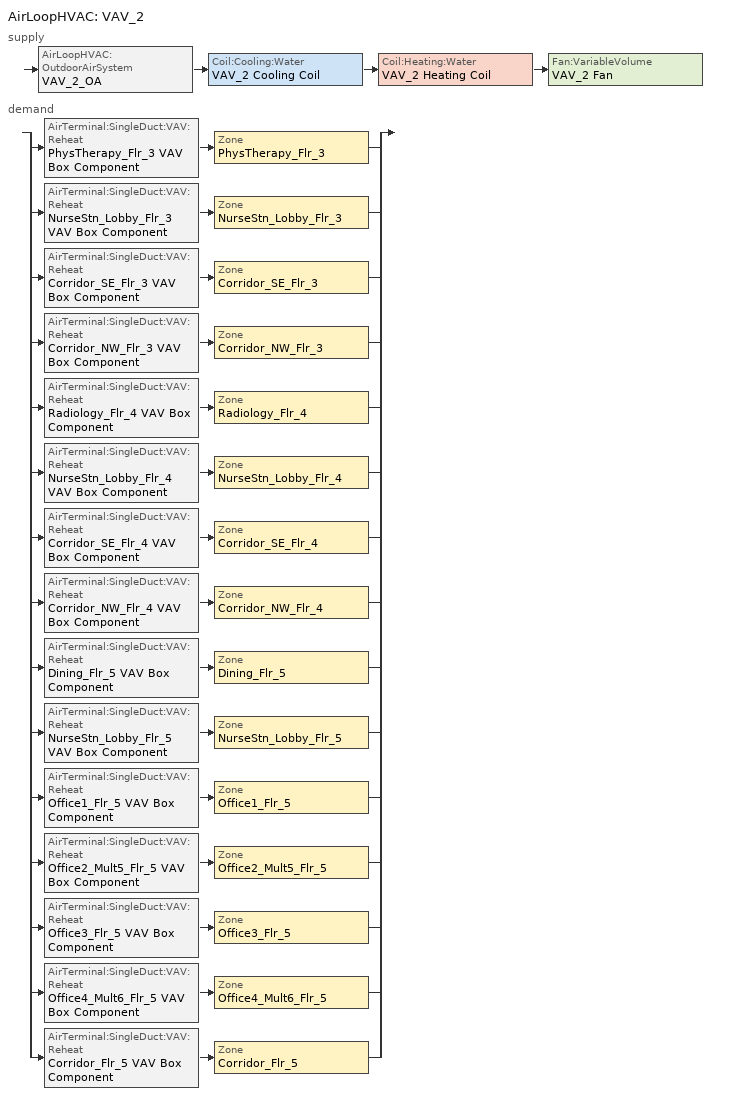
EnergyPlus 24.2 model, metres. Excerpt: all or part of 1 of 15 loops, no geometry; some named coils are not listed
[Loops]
AirLoopHVAC 'VAV_2'
 supply: AirLoopHVAC:OutdoorAirSystem 'VAV_2_OA' > Coil:Cooling:Water 'VAV_2 Cooling Coil' > Coil:Heating:Water 'VAV_2 Heating Coil' > Fan:VariableVolume 'VAV_2 Fan'
 demand: split
  | AirTerminal:SingleDuct:VAV:Reheat 'PhysTherapy_Flr_3 VAV Box Component' > Zone 'PhysTherapy_Flr_3'
  | AirTerminal:SingleDuct:VAV:Reheat 'NurseStn_Lobby_Flr_3 VAV Box Component' > Zone 'NurseStn_Lobby_Flr_3'
  | AirTerminal:SingleDuct:VAV:Reheat 'Corridor_SE_Flr_3 VAV Box Component' > Zone 'Corridor_SE_Flr_3'
  | AirTerminal:SingleDuct:VAV:Reheat 'Corridor_NW_Flr_3 VAV Box Component' > Zone 'Corridor_NW_Flr_3'
  | AirTerminal:SingleDuct:VAV:Reheat 'Radiology_Flr_4 VAV Box Component' > Zone 'Radiology_Flr_4'
  | AirTerminal:SingleDuct:VAV:Reheat 'NurseStn_Lobby_Flr_4 VAV Box Component' > Zone 'NurseStn_Lobby_Flr_4'
  | AirTerminal:SingleDuct:VAV:Reheat 'Corridor_SE_Flr_4 VAV Box Component' > Zone 'Corridor_SE_Flr_4'
  | AirTerminal:SingleDuct:VAV:Reheat 'Corridor_NW_Flr_4 VAV Box Component' > Zone 'Corridor_NW_Flr_4'
  | AirTerminal:SingleDuct:VAV:Reheat 'Dining_Flr_5 VAV Box Component' > Zone 'Dining_Flr_5'
  | AirTerminal:SingleDuct:VAV:Reheat 'NurseStn_Lobby_Flr_5 VAV Box Component' > Zone 'NurseStn_Lobby_Flr_5'
  | AirTerminal:SingleDuct:VAV:Reheat 'Office1_Flr_5 VAV Box Component' > Zone 'Office1_Flr_5'
  | AirTerminal:SingleDuct:VAV:Reheat 'Office2_Mult5_Flr_5 VAV Box Component' > Zone 'Office2_Mult5_Flr_5'
  | AirTerminal:SingleDuct:VAV:Reheat 'Office3_Flr_5 VAV Box Component' > Zone 'Office3_Flr_5'
  | AirTerminal:SingleDuct:VAV:Reheat 'Office4_Mult6_Flr_5 VAV Box Component' > Zone 'Office4_Mult6_Flr_5'
  | AirTerminal:SingleDuct:VAV:Reheat 'Corridor_Flr_5 VAV Box Component' > Zone 'Corridor_Flr_5'
[EnergyManagementSystem:Sensor]
Name | Output:Variable or Output:Meter Index Key | Output:Variable or Output:Meter
vav_2_OA_VRP | VAV_2 | Air System Outdoor Air Mechanical Ventilation Requested Mass Flow Rate
vav_2_OA | VAV_2 | Air System Outdoor Air Mass Flow Rate
vav_2_SUPPLY_FLOW | VAV_2_OA-VAV_2_CoolCNode | System Node Standard Density Volume Flow Rate
[DesignSpecification:ZoneAirDistribution] Zone Air Distribution Effectiveness in Cooling Mode=1; Zone Air Distribution Effectiveness in Heating Mode=1
Name | Minimum Zone Ventilation Efficiency
VAV_Zone_AirDistribution | 0.6
CM DSZAD Building
[Sizing:System]
VAV_2: Type of Load to Size On=Sensible; Design Outdoor Air Flow Rate {m3/s}=4.4797; Central Heating Maximum System Air Flow Ratio=0.3; Preheat Design Temperature {C}=7; Preheat Design Humidity Ratio {kgWater/kgDryAir}=0.008; Precool Design Temperature {C}=12.8; Precool Design Humidity Ratio {kgWater/kgDryAir}=0.008; Central Cooling Design Supply Air Temperature {C}=12.8; Central Heating Design Supply Air Temperature {C}=-15; Type of Zone Sum to Use=Coincident; 100% Outdoor Air in Cooling=No; 100% Outdoor Air in Heating=No; Central Cooling Design Supply Air Humidity Ratio {kgWater/kgDryAir}=0.0085; Central Heating Design Supply Air Humidity Ratio {kgWater/kgDryAir}=0.008; Cooling Supply Air Flow Rate Method=DesignDay; Cooling Supply Air Flow Rate {m3/s}=0; Heating Supply Air Flow Rate Method=DesignDay; Heating Supply Air Flow Rate {m3/s}=0; System Outdoor Air Method=ZoneSum
[AirLoopHVAC]
VAV_2: Design Supply Air Flow Rate {m3/s}=AUTOSIZE
[SetpointManager:Warmest]
VAV_2 Supply Air Temperature Manager: Control Variable=Temperature; HVAC Air Loop=VAV_2; Minimum Setpoint Temperature {C}=12.8; Maximum Setpoint Temperature {C}=15.6; Strategy=MaximumTemperature; Setpoint Node or NodeList=VAV_2 Supply Equipment Outlet Node
[SetpointManager:MixedAir] Control Variable=Temperature
Name | Setpoint Node or NodeList
VAV_2_CoolC SAT Manager | VAV_2_CoolC-VAV_2_HeatCNode
VAV_2_HeatC MixedAir Manager | VAV_2_HeatC-VAV_2 FanNode
VAV_2_OAMixed Air Temp Manager | VAV_2_OA-VAV_2_CoolCNode
[Controller:OutdoorAir]
VAV_2_OA_Controller: Minimum Outdoor Air Flow Rate {m3/s}=0; Maximum Outdoor Air Flow Rate {m3/s}=AUTOSIZE; Economizer Control Type=DifferentialEnthalpy; Economizer Control Action Type=ModulateFlow; Lockout Type=LockoutWithHeating; Minimum Limit Type=FixedMinimum; Minimum Outdoor Air Schedule=MinOA_Sched; Minimum Fraction of Outdoor Air Schedule=BLDG_OA_FRAC_SCH; Maximum Fraction of Outdoor Air Schedule=VAV_2 Max OA Fraction; Mechanical Ventilation Controller=VAV_2_DCV
[Fan:VariableVolume]
VAV_2 Fan: Availability Schedule=HVACOperationSchd; Fan Total Efficiency=0.6175; Pressure Rise {Pa}=1389.42; Maximum Flow Rate {m3/s}=AUTOSIZE; Fan Power Minimum Flow Rate Input Method=Fraction; Fan Power Minimum Flow Fraction=0.25; Motor Efficiency=0.95; Motor In Airstream Fraction=1; Fan Power Coefficient 1=0.0408; Fan Power Coefficient 2=0.088; Fan Power Coefficient 3=-0.0729; Fan Power Coefficient 4=0.9437; Fan Power Coefficient 5=0
[Controller:MechanicalVentilation]
VAV_2_DCV: Availability Schedule=BLDG_OA_FRAC_SCH; Demand Controlled Ventilation=Yes; System Outdoor Air Method=Standard62.1VentilationRateProcedure; Zone or ZoneList 1=PhysTherapy_Flr_3; Design Specification Outdoor Air Object Name 1=SZ DSOA PhysTherapy_Flr_3; Design Specification Zone Air Distribution Object Name 1=CM DSZAD Building; Zone or ZoneList 2=NurseStn_Lobby_Flr_3; Design Specification Outdoor Air Object Name 2=SZ DSOA NurseStn_Lobby_Flr_3; Design Specification Zone Air Distribution Object Name 2=CM DSZAD Building; Zone or ZoneList 3=Corridor_SE_Flr_3; Design Specification Outdoor Air Object Name 3=SZ DSOA Corridor_SE_Flr_3; Design Specification Zone Air Distribution Object Name 3=CM DSZAD Building; Zone or ZoneList 4=Corridor_NW_Flr_3; Design Specification Outdoor Air Object Name 4=SZ DSOA Corridor_NW_Flr_3; Design Specification Zone Air Distribution Object Name 4=CM DSZAD Building; Zone or ZoneList 5=Radiology_Flr_4; Design Specification Outdoor Air Object Name 5=SZ DSOA Radiology_Flr_4; Design Specification Zone Air Distribution Object Name 5=CM DSZAD Building; Zone or ZoneList 6=NurseStn_Lobby_Flr_4; Design Specification Outdoor Air Object Name 6=SZ DSOA NurseStn_Lobby_Flr_4; Design Specification Zone Air Distribution Object Name 6=CM DSZAD Building; Zone or ZoneList 7=Corridor_SE_Flr_4; Design Specification Outdoor Air Object Name 7=SZ DSOA Corridor_SE_Flr_4; Design Specification Zone Air Distribution Object Name 7=CM DSZAD Building; Zone or ZoneList 8=Corridor_NW_Flr_4; Design Specification Outdoor Air Object Name 8=SZ DSOA Corridor_NW_Flr_4; Design Specification Zone Air Distribution Object Name 8=CM DSZAD Building; Zone or ZoneList 9=Dining_Flr_5; Design Specification Outdoor Air Object Name 9=SZ DSOA Dining_Flr_5; Design Specification Zone Air Distribution Object Name 9=CM DSZAD Building; Zone or ZoneList 10=NurseStn_Lobby_Flr_5; Design Specification Outdoor Air Object Name 10=SZ DSOA NurseStn_Lobby_Flr_5; Design Specification Zone Air Distribution Object Name 10=CM DSZAD Building; Zone or ZoneList 11=Office1_Flr_5; Design Specification Outdoor Air Object Name 11=SZ DSOA Office1_Flr_5; Design Specification Zone Air Distribution Object Name 11=CM DSZAD Building; Zone or ZoneList 12=Office2_Mult5_Flr_5; Design Specification Outdoor Air Object Name 12=SZ DSOA Office2_Mult5_Flr_5; Design Specification Zone Air Distribution Object Name 12=CM DSZAD Building; Zone or ZoneList 13=Office3_Flr_5; Design Specification Outdoor Air Object Name 13=SZ DSOA Office3_Flr_5; Design Specification Zone Air Distribution Object Name 13=CM DSZAD Building; Zone or ZoneList 14=Office4_Mult6_Flr_5; Design Specification Outdoor Air Object Name 14=SZ DSOA Office4_Mult6_Flr_5; Design Specification Zone Air Distribution Object Name 14=CM DSZAD Building; Zone or ZoneList 15=Corridor_Flr_5; Design Specification Outdoor Air Object Name 15=SZ DSOA Corridor_Flr_5; Design Specification Zone Air Distribution Object Name 15=CM DSZAD Building
[Coil:Cooling:Water]
VAV_2 Cooling Coil: Availability Schedule=Always_On; Design Water Flow Rate {m3/s}=Autosize; Design Air Flow Rate {m3/s}=Autosize; Design Inlet Water Temperature {C}=8.89; Design Inlet Air Temperature {C}=Autosize; Design Outlet Air Temperature {C}=Autosize; Design Inlet Air Humidity Ratio {kgWater/kgDryAir}=Autosize; Design Outlet Air Humidity Ratio {kgWater/kgDryAir}=Autosize; Type of Analysis=SimpleAnalysis; Heat Exchanger Configuration=CrossFlow
[Controller:WaterCoil] Control Variable=Temperature; Actuator Variable=FLOW; Maximum Actuated Flow {m3/s}=AUTOSIZE; Minimum Actuated Flow {m3/s}=0
Name | Action | Controller Convergence Tolerance {deltaC}
VAV_2_CoolC_Controller | REVERSE
VAV_2_HeatC_Controller | NORMAL | 0.0001
[Coil:Heating:Water]
VAV_2 Heating Coil: Availability Schedule=Always_On; U-Factor Times Area Value {W/K}=AUTOSIZE; Maximum Water Flow Rate {m3/s}=AUTOSIZE; Performance Input Method=UFactorTimesAreaAndDesignWaterFlowRate; Rated Capacity {W}=AUTOSIZE; Rated Inlet Water Temperature {C}=48.89; Rated Inlet Air Temperature {C}=-20; Rated Outlet Water Temperature {C}=35; Rated Outlet Air Temperature {C}=12.8
[Sizing:Zone] Zone Cooling Design Supply Air Temperature Input Method=SupplyAirTemperature; Zone Cooling Design Supply Air Temperature {C}=12.8; Zone Heating Design Supply Air Temperature Input Method=SupplyAirTemperature; Zone Heating Design Supply Air Temperature {C}=40; Zone Cooling Design Supply Air Humidity Ratio {kgWater/kgDryAir}=0.0085; Zone Heating Design Supply Air Humidity Ratio {kgWater/kgDryAir}=0.008; Cooling Design Air Flow Method=DesignDay; Cooling Design Air Flow Rate {m3/s}=0; Cooling Minimum Air Flow Fraction=0; Heating Design Air Flow Method=DesignDay; Heating Design Air Flow Rate {m3/s}=0; Design Specification Zone Air Distribution Object=VAV_Zone_AirDistribution; Zone Load Sizing Method=Sensible Load Only No Latent Load; Zone Latent Cooling Design Supply Air Humidity Ratio Input Method=HumidityRatioDifference; Zone Cooling Design Supply Air Humidity Ratio Difference {kgWater/kgDryAir}=0.005; Zone Latent Heating Design Supply Air Humidity Ratio Input Method=HumidityRatioDifference; Zone Humidification Design Supply Air Humidity Ratio Difference {kgWater/kgDryAir}=0.005
Name | Design Specification Outdoor Air Object
PhysTherapy_Flr_3 | SZ DSOA PhysTherapy_Flr_3
NurseStn_Lobby_Flr_3 | SZ DSOA NurseStn_Lobby_Flr_3
Corridor_SE_Flr_3 | SZ DSOA Corridor_SE_Flr_3
Corridor_NW_Flr_3 | SZ DSOA Corridor_NW_Flr_3
Radiology_Flr_4 | SZ DSOA Radiology_Flr_4
NurseStn_Lobby_Flr_4 | SZ DSOA NurseStn_Lobby_Flr_4
Corridor_SE_Flr_4 | SZ DSOA Corridor_SE_Flr_4
Corridor_NW_Flr_4 | SZ DSOA Corridor_NW_Flr_4
Dining_Flr_5 | SZ DSOA Dining_Flr_5
NurseStn_Lobby_Flr_5 | SZ DSOA NurseStn_Lobby_Flr_5
Office1_Flr_5 | SZ DSOA Office1_Flr_5
Office2_Mult5_Flr_5 | SZ DSOA Office2_Mult5_Flr_5
Office3_Flr_5 | SZ DSOA Office3_Flr_5
Office4_Mult6_Flr_5 | SZ DSOA Office4_Mult6_Flr_5
Corridor_Flr_5 | SZ DSOA Corridor_Flr_5
[DesignSpecification:OutdoorAir] Outdoor Air Method=Flow/Area
Name | Outdoor Air Flow per Zone Floor Area {m3/s-m2}
SZ DSOA PhysTherapy_Flr_3; SZ DSOA Radiology_Flr_4 | 0.000381
SZ DSOA NurseStn_Lobby_Flr_3; SZ DSOA NurseStn_Lobby_Flr_4; SZ DSOA NurseStn_Lobby_Flr_5 | 0.000338666
SZ DSOA Corridor_SE_Flr_3; SZ DSOA Corridor_NW_Flr_3; SZ DSOA Corridor_SE_Flr_4; SZ DSOA Corridor_NW_Flr_4; SZ DSOA Corridor_Flr_5 | 0.0003048
SZ DSOA Dining_Flr_5 | 0.0012954
SZ DSOA Office1_Flr_5; SZ DSOA Office2_Mult5_Flr_5; SZ DSOA Office3_Flr_5; SZ DSOA Office4_Mult6_Flr_5 | 0.0004826
[ZoneControl:Thermostat] Control Type Schedule=Dual Zone Control Type Sched
Name | Zone or ZoneList | Control 1
PhysTherapy_Flr_3 Thermostat | PhysTherapy_Flr_3 | PhysTherapy_Flr_3 Dual SP Control
NurseStn_Lobby_Flr_3 Thermostat | NurseStn_Lobby_Flr_3 | NurseStn_Lobby_Flr_3 Dual SP Control
Corridor_SE_Flr_3 Thermostat | Corridor_SE_Flr_3 | Corridor_SE_Flr_3 Dual SP Control
Corridor_NW_Flr_3 Thermostat | Corridor_NW_Flr_3 | Corridor_NW_Flr_3 Dual SP Control
Radiology_Flr_4 Thermostat | Radiology_Flr_4 | Radiology_Flr_4 Dual SP Control
NurseStn_Lobby_Flr_4 Thermostat | NurseStn_Lobby_Flr_4 | NurseStn_Lobby_Flr_4 Dual SP Control
Corridor_SE_Flr_4 Thermostat | Corridor_SE_Flr_4 | Corridor_SE_Flr_4 Dual SP Control
Corridor_NW_Flr_4 Thermostat | Corridor_NW_Flr_4 | Corridor_NW_Flr_4 Dual SP Control
Dining_Flr_5 Thermostat | Dining_Flr_5 | Dining_Flr_5 Dual SP Control
NurseStn_Lobby_Flr_5 Thermostat | NurseStn_Lobby_Flr_5 | NurseStn_Lobby_Flr_5 Dual SP Control
Office1_Flr_5 Thermostat | Office1_Flr_5 | Office1_Flr_5 Dual SP Control
Office2_Mult5_Flr_5 Thermostat | Office2_Mult5_Flr_5 | Office2_Mult5_Flr_5 Dual SP Control
Office3_Flr_5 Thermostat | Office3_Flr_5 | Office3_Flr_5 Dual SP Control
Office4_Mult6_Flr_5 Thermostat | Office4_Mult6_Flr_5 | Office4_Mult6_Flr_5 Dual SP Control
Corridor_Flr_5 Thermostat | Corridor_Flr_5 | Corridor_Flr_5 Dual SP Control
[ThermostatSetpoint:DualSetpoint] Heating Setpoint Temperature Schedule=HtgSetP_Sch; Cooling Setpoint Temperature Schedule=ClgSetP_Sch
PhysTherapy_Flr_3 Dual SP Control; NurseStn_Lobby_Flr_3 Dual SP Control; Corridor_SE_Flr_3 Dual SP Control; Corridor_NW_Flr_3 Dual SP Control; Radiology_Flr_4 Dual SP Control; NurseStn_Lobby_Flr_4 Dual SP Control; Corridor_SE_Flr_4 Dual SP Control; Corridor_NW_Flr_4 Dual SP Control; Dining_Flr_5 Dual SP Control; NurseStn_Lobby_Flr_5 Dual SP Control; Office1_Flr_5 Dual SP Control; Office2_Mult5_Flr_5 Dual SP Control; Office3_Flr_5 Dual SP Control; Office4_Mult6_Flr_5 Dual SP Control; Corridor_Flr_5 Dual SP Control
[Zone equipment]
PhysTherapy_Flr_3: PhysTherapy_Flr_3 VAV Box Component
NurseStn_Lobby_Flr_3: NurseStn_Lobby_Flr_3 VAV Box Component
Corridor_SE_Flr_3: Corridor_SE_Flr_3 VAV Box Component
Corridor_NW_Flr_3: Corridor_NW_Flr_3 VAV Box Component
Radiology_Flr_4: Radiology_Flr_4 VAV Box Component
NurseStn_Lobby_Flr_4: NurseStn_Lobby_Flr_4 VAV Box Component
Corridor_SE_Flr_4: Corridor_SE_Flr_4 VAV Box Component
Corridor_NW_Flr_4: Corridor_NW_Flr_4 VAV Box Component
Dining_Flr_5: Dining_Flr_5 Exhaust Fan, Dining_Flr_5 VAV Box Component
NurseStn_Lobby_Flr_5: NurseStn_Lobby_Flr_5 Exhaust Fan, NurseStn_Lobby_Flr_5 VAV Box Component
Office1_Flr_5: Office1_Flr_5 Exhaust Fan, Office1_Flr_5 VAV Box Component
Office2_Mult5_Flr_5: Office2_Mult5_Flr_5 Exhaust Fan, Office2_Mult5_Flr_5 VAV Box Component
Office3_Flr_5: Office3_Flr_5 Exhaust Fan, Office3_Flr_5 VAV Box Component
Office4_Mult6_Flr_5: Office4_Mult6_Flr_5 Exhaust Fan, Office4_Mult6_Flr_5 VAV Box Component
Corridor_Flr_5: Corridor_Flr_5 Exhaust Fan, Corridor_Flr_5 VAV Box Component
[AirTerminal:SingleDuct:VAV:Reheat] Availability Schedule=ALWAYS_ON; Maximum Air Flow Rate {m3/s}=AUTOSIZE; Zone Minimum Air Flow Input Method=Constant; Maximum Hot Water or Steam Flow Rate {m3/s}=AUTOSIZE; Minimum Hot Water or Steam Flow Rate {m3/s}=0; Convergence Tolerance=0.001; Damper Heating Action=ReverseWithLimits; Maximum Flow Fraction During Reheat=0.5; Maximum Reheat Air Temperature {C}=40
Name | Constant Minimum Air Flow Fraction | Reheat Coil
PhysTherapy_Flr_3 VAV Box Component | 0.29 | PhysTherapy_Flr_3 VAV Box Reheat Coil
NurseStn_Lobby_Flr_3 VAV Box Component | 0.326 | NurseStn_Lobby_Flr_3 VAV Box Reheat Coil
Corridor_SE_Flr_3 VAV Box Component | 0.666 | Corridor_SE_Flr_3 VAV Box Reheat Coil
Corridor_NW_Flr_3 VAV Box Component | 0.664 | Corridor_NW_Flr_3 VAV Box Reheat Coil
Radiology_Flr_4 VAV Box Component | 0.069 | Radiology_Flr_4 VAV Box Reheat Coil
NurseStn_Lobby_Flr_4 VAV Box Component | 0.302 | NurseStn_Lobby_Flr_4 VAV Box Reheat Coil
Corridor_SE_Flr_4 VAV Box Component | 0.578 | Corridor_SE_Flr_4 VAV Box Reheat Coil
Corridor_NW_Flr_4 VAV Box Component | 0.581 | Corridor_NW_Flr_4 VAV Box Reheat Coil
Dining_Flr_5 VAV Box Component | 0.685 | Dining_Flr_5 VAV Box Reheat Coil
NurseStn_Lobby_Flr_5 VAV Box Component | 0.235 | NurseStn_Lobby_Flr_5 VAV Box Reheat Coil
Office1_Flr_5 VAV Box Component | 0.17 | Office1_Flr_5 VAV Box Reheat Coil
Office2_Mult5_Flr_5 VAV Box Component | 0.259 | Office2_Mult5_Flr_5 VAV Box Reheat Coil
Office3_Flr_5 VAV Box Component | 0.185 | Office3_Flr_5 VAV Box Reheat Coil
Office4_Mult6_Flr_5 VAV Box Component | 0.173 | Office4_Mult6_Flr_5 VAV Box Reheat Coil
Corridor_Flr_5 VAV Box Component | 0.363 | Corridor_Flr_5 VAV Box Reheat Coil
[Fan:ZoneExhaust] Availability Schedule=Kitchen_Exhaust_SCH; Fan Total Efficiency=1; Pressure Rise {Pa}=0
Name | Maximum Flow Rate {m3/s}
Dining_Flr_5 Exhaust Fan | 0.902364
NurseStn_Lobby_Flr_5 Exhaust Fan | 0.352073
Office1_Flr_5 Exhaust Fan; Office2_Mult5_Flr_5 Exhaust Fan; Office3_Flr_5 Exhaust Fan | 0.0335083
Office4_Mult6_Flr_5 Exhaust Fan | 0.00660726
Corridor_Flr_5 Exhaust Fan | 0.152911
[Schedule:Compact]
ALWAYS_ON; HVACOperationSchd; MinOA_Sched: Through: 12/31, For: AllDays, Until: 24:00, 1
HTGSETP_SCH: Through: 12/31, For: ALLDays, Until: 24:00, 21
CLGSETP_SCH: Through: 12/31, For: AllDays, Until: 24:00, 24
BLDG_OA_FRAC_SCH: Through: 12/31, For: Weekdays, Until: 06:00, 0, Until: 18:00, 0.25, Until: 24:00, 0, For: SummerDesignDay, Until: 06:00, 0, Until: 18:00, 0.25, Until: 24:00, 0, For: WinterDesignDay, Until: 06:00, 0, Until: 18:00, 0.25, Until: 24:00, 0, For: Saturday, Until: 06:00, 0, Until: 18:00, 0.25, Until: 24:00, 0, For: Sunday Holidays AllOtherDays, Until: 24:00, 0
Dual Zone Control Type Sched: Through: 12/31, For: AllDays, Until: 24:00, 4
Kitchen_Exhaust_SCH: Through: 12/31, For: AllDays, Until: 07:00, 0, Until: 24:00, 1
[Schedule:Constant]
VAV_2 Max OA Fraction: 1
